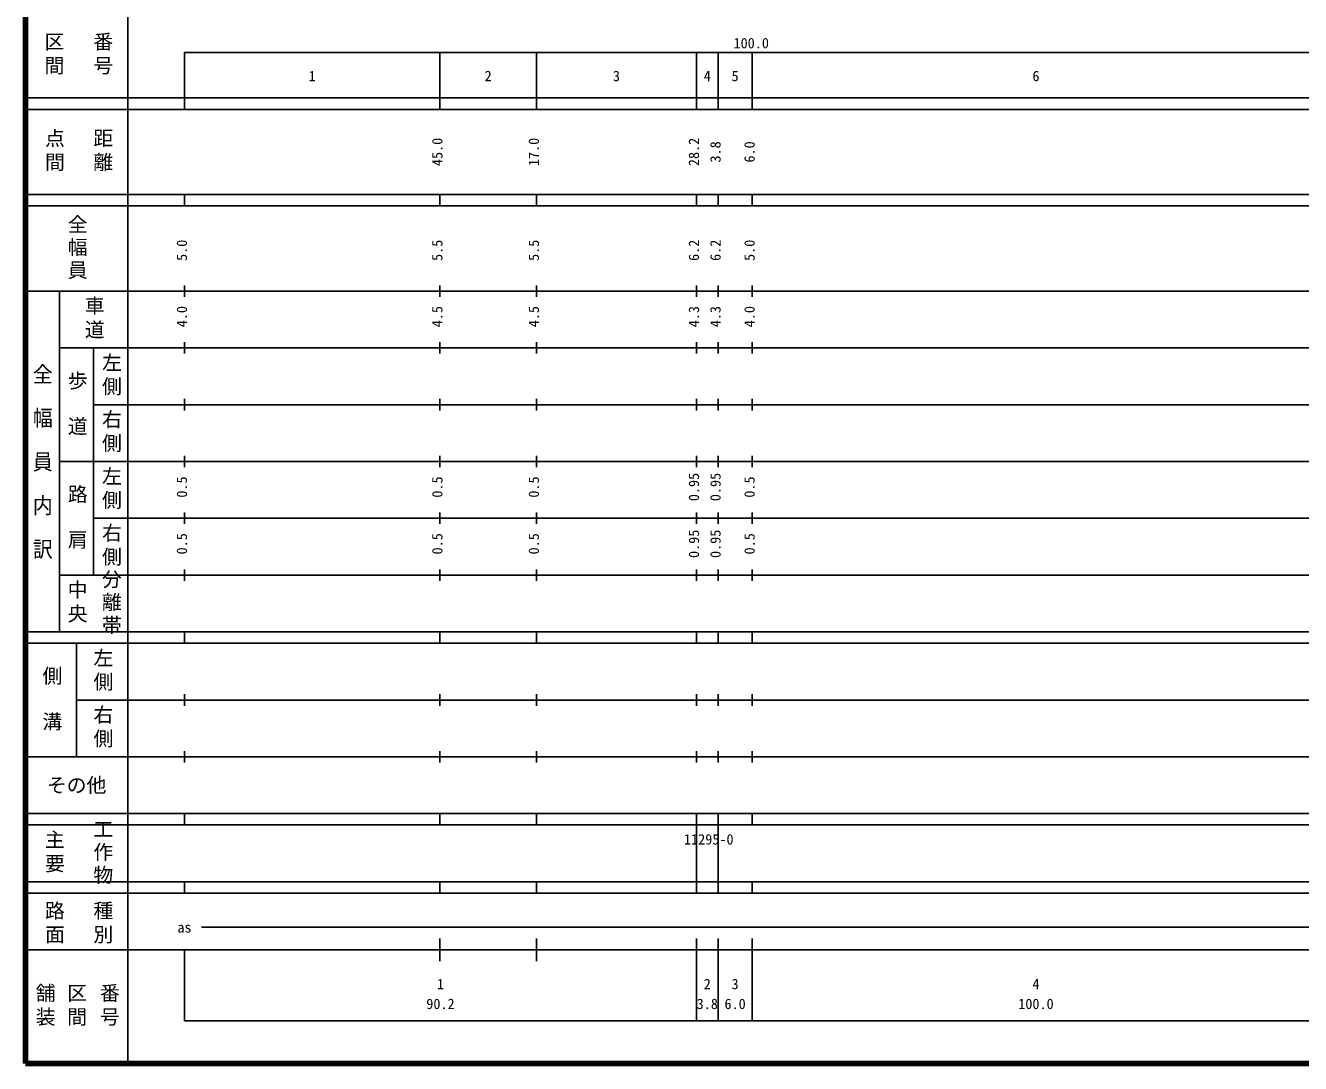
# Model space of a CAD drawing. Units: millimetres on the paper, enlarged 1000 times. Extents: x 40000 to 680000, y 20000 to 380000.
# Drawn here: x 40000 to 264600, y 20000 to 202759 of the extents above; entities that cross this region are included whole.
import ezdxf
from ezdxf.enums import TextEntityAlignment as Align

# ---------------------------------------------------------------- set-up
doc = ezdxf.new("R2010")
doc.units = ezdxf.units.MM
doc.header["$LTSCALE"] = 1000
doc.layers.add('M-TTL', color=2, linetype='Continuous', lineweight=140)
doc.layers.add('M-TTL-BAND', color=7, linetype='Continuous', lineweight=25)
doc.styles.add('@ＭＳ ゴシック', font='')
doc.styles.add('ＭＳ ゴシック', font='')
doc.styles.get('@ＭＳ ゴシック').set_extended_font_data('@MS Gothic')
doc.styles.get('ＭＳ ゴシック').set_extended_font_data('MS Gothic')

msp = doc.modelspace()

# ---------------------------------------------------------------- linework, layer by layer
at = {"layer": 'M-TTL'}
for p, q in [((40000, 380000), (40000, 20000)), ((40000, 20000), (680000, 20000))]:
    msp.add_line(p, q, dxfattribs=at)
at = {"layer": 'M-TTL-BAND'}
for p, q in [((58000, 370000), (58000, 20000)), ((68000, 198000), (579000, 198000)), ((68000, 198000), (68000, 188000)), ((113000, 188000), (113000, 198000)), ((130000, 188000), (130000, 198000)), ((158200, 188000), (158200, 198000)), ((162000, 188000), (162000, 198000)), ((168000, 188000), (168000, 198000)), ((40000, 190000), (579000, 190000)), ((40000, 188000), (579000, 188000)), ((40000, 173000), (579000, 173000)), ((68000, 171000), (68000, 173000)), ((113000, 171000), (113000, 173000)), ((130000, 171000), (130000, 173000)), ((158200, 171000), (158200, 173000)), ((162000, 171000), (162000, 173000)), ((168000, 171000), (168000, 173000)), ((40000, 171000), (579000, 171000)), ((40000, 156000), (579000, 156000)), ((46000, 96000), (46000, 156000)), ((68000, 155000), (68000, 157000)), ((113000, 155000), (113000, 157000)), ((130000, 155000), (130000, 157000)), ((158200, 155000), (158200, 157000)), ((162000, 155000), (162000, 157000)), ((168000, 155000), (168000, 157000)), ((46000, 146000), (579000, 146000)), ((52000, 146000), (52000, 106000)), ((68000, 145000), (68000, 147000)), ((113000, 145000), (113000, 147000)), ((130000, 145000), (130000, 147000)), ((158200, 145000), (158200, 147000)), ((162000, 145000), (162000, 147000)), ((168000, 145000), (168000, 147000)), ((52000, 136000), (579000, 136000)), ((68000, 135000), (68000, 137000)), ((113000, 135000), (113000, 137000)), ((130000, 135000), (130000, 137000)), ((158200, 135000), (158200, 137000)), ((162000, 135000), (162000, 137000)), ((168000, 135000), (168000, 137000)), ((46000, 126000), (579000, 126000)), ((68000, 125000), (68000, 127000)), ((113000, 125000), (113000, 127000)), ((130000, 125000), (130000, 127000)), ((158200, 125000), (158200, 127000)), ((162000, 125000), (162000, 127000)), ((168000, 125000), (168000, 127000)), ((68000, 115000), (68000, 117000)), ((113000, 115000), (113000, 117000)), ((130000, 115000), (130000, 117000)), ((158200, 115000), (158200, 117000)), ((162000, 115000), (162000, 117000)), ((168000, 115000), (168000, 117000)), ((52000, 116000), (579000, 116000)), ((46000, 106000), (579000, 106000)), ((68000, 105000), (68000, 107000)), ((113000, 105000), (113000, 107000)), ((130000, 105000), (130000, 107000)), ((158200, 105000), (158200, 107000)), ((162000, 105000), (162000, 107000)), ((168000, 105000), (168000, 107000)), ((40000, 96000), (579000, 96000)), ((68000, 94000), (68000, 96000)), ((113000, 94000), (113000, 96000)), ((130000, 94000), (130000, 96000)), ((158200, 94000), (158200, 96000)), ((162000, 94000), (162000, 96000)), ((168000, 94000), (168000, 96000)), ((40000, 94000), (579000, 94000)), ((49000, 94000), (49000, 74000)), ((49000, 84000), (579000, 84000)), ((68000, 83000), (68000, 85000)), ((113000, 83000), (113000, 85000)), ((130000, 83000), (130000, 85000)), ((158200, 83000), (158200, 85000)), ((162000, 83000), (162000, 85000)), ((168000, 83000), (168000, 85000)), ((68000, 73000), (68000, 75000)), ((113000, 73000), (113000, 75000)), ((130000, 73000), (130000, 75000)), ((158200, 73000), (158200, 75000)), ((162000, 73000), (162000, 75000)), ((168000, 73000), (168000, 75000)), ((40000, 74000), (579000, 74000)), ((40000, 64000), (579000, 64000)), ((68000, 62000), (68000, 64000)), ((113000, 62000), (113000, 64000)), ((130000, 62000), (130000, 64000)), ((158200, 62000), (158200, 64000)), ((162000, 62000), (162000, 64000)), ((168000, 62000), (168000, 64000)), ((40000, 62000), (579000, 62000)), ((158200, 52000), (158200, 62000)), ((162000, 52000), (162000, 62000)), ((40000, 52000), (579000, 52000)), ((68000, 50000), (68000, 52000)), ((113000, 50000), (113000, 52000)), ((130000, 50000), (130000, 52000)), ((158200, 50000), (158200, 52000)), ((162000, 50000), (162000, 52000)), ((168000, 50000), (168000, 52000)), ((40000, 50000), (579000, 50000)), ((71000, 44000), (565000, 44000)), ((113000, 38000), (113000, 42000)), ((130000, 38000), (130000, 42000)), ((158200, 27500), (158200, 42000)), ((162000, 27500), (162000, 42000)), ((168000, 27500), (168000, 42000)), ((40000, 40000), (579000, 40000)), ((68000, 40000), (68000, 27500)), ((68000, 27500), (579000, 27500))]:
    msp.add_line(p, q, dxfattribs=at)

# ---------------------------------------------------------------- texts
at = {"layer": 'M-TTL-BAND', "style": 'ＭＳ ゴシック'}
for s, p in [('100.0', (167844, 198195)), ('1', (90500, 192405)), ('2', (121500, 192405)), ('3', (144100, 192405)), ('4', (160100, 192405)), ('5', (165000, 192405)), ('6', (218000, 192405)), ('as', (68000, 42500)), ('1', (113100, 32523)), ('2', (160100, 32523)), ('3', (165000, 32523)), ('4', (218000, 32523)), ('90.2', (113100, 29033)), ('3.8', (160100, 29033)), ('6.0', (165000, 29033)), ('100.0', (218000, 29033))]:
    msp.add_text(s, height=1833, dxfattribs=at).set_placement(p, align=Align.BOTTOM_CENTER)
for s, p in [('45.0', (114000, 180500)), ('17.0', (131000, 180500)), ('28.2', (159200, 180500)), ('3.8', (163000, 180500)), ('6.0', (169000, 180500)), ('5.0', (69000, 163174)), ('5.5', (114000, 163174)), ('5.5', (131000, 163174)), ('6.2', (159200, 163174)), ('6.2', (163000, 163174)), ('5.0', (169000, 163174)), ('4.0', (69000, 151500)), ('4.5', (114000, 151500)), ('4.5', (131000, 151500)), ('4.3', (159200, 151500)), ('4.3', (163000, 151500)), ('4.0', (169000, 151500)), ('0.95', (159200, 121500)), ('0.95', (163000, 121500)), ('0.5', (69000, 121500)), ('0.5', (114000, 121500)), ('0.5', (131000, 121500)), ('0.5', (169000, 121500)), ('0.5', (69000, 111500)), ('0.5', (114000, 111500)), ('0.5', (131000, 111500)), ('0.95', (159200, 111500)), ('0.95', (163000, 111500)), ('0.5', (169000, 111500))]:
    msp.add_text(s, height=1833, rotation=90, dxfattribs=at).set_placement(p, align=Align.BOTTOM_CENTER)
at = {"layer": 'M-TTL-BAND', "style": '@ＭＳ ゴシック', "width": 1.1}
msp.add_text('全\u3000幅\u3000員\u3000内\u3000訳', height=2566, rotation=270, dxfattribs=at).set_placement((43000, 126000), align=Align.MIDDLE_CENTER)
at = {"layer": 'M-TTL-BAND', "style": 'ＭＳ ゴシック'}
msp.add_text('その他', height=2566, dxfattribs=at).set_placement((49000, 69000), align=Align.MIDDLE_CENTER)
msp.add_text('11295-0', height=1833, dxfattribs=at).set_placement((156000, 58000), align=Align.BOTTOM_LEFT)
at = {"layer": 'M-TTL-BAND', "char_height": 2566, "attachment_point": 5, "rotation": 270, "style": '@ＭＳ ゴシック'}
for s, insert in [('\\T1.2;区間', (45000, 197500)), ('\\T1.2;番号', (53500, 197500)), ('\\T1.2;点間', (45000, 180500)), ('\\T1.2;距離', (53500, 180500)), ('\\T1.15;全幅員', (49000, 163500)), ('\\T1.2;車道', (52000, 151000)), ('\\T1.2;左側', (55000, 141000)), ('\\T1.15;歩\u3000道', (49000, 136000)), ('\\T1.2;右側', (55000, 131000)), ('\\T1.2;左側', (55000, 121000)), ('\\T1.15;路\u3000肩', (49000, 116000)), ('\\T1.2;右側', (55000, 111000)), ('\\T1.15;分離帯', (55000, 101000)), ('\\T1.2;中央', (49000, 101000)), ('\\T1.2;左側', (53500, 89000)), ('\\T1.15;側\u3000溝', (44500, 84000)), ('\\T1.2;右側', (53500, 79000)), ('\\T1.2;主要', (45000, 57000)), ('\\T1.15;工作物', (53500, 57000)), ('\\T1.2;路面', (45000, 44500)), ('\\T1.2;種別', (53500, 44500)), ('\\T1.2;舗装', (43333, 30000)), ('\\T1.2;区間', (49000, 30000)), ('\\T1.2;番号', (54667, 30000))]:
    msp.add_mtext(s, dxfattribs=dict(at, insert=insert))

doc.saveas('drawing.dxf')
